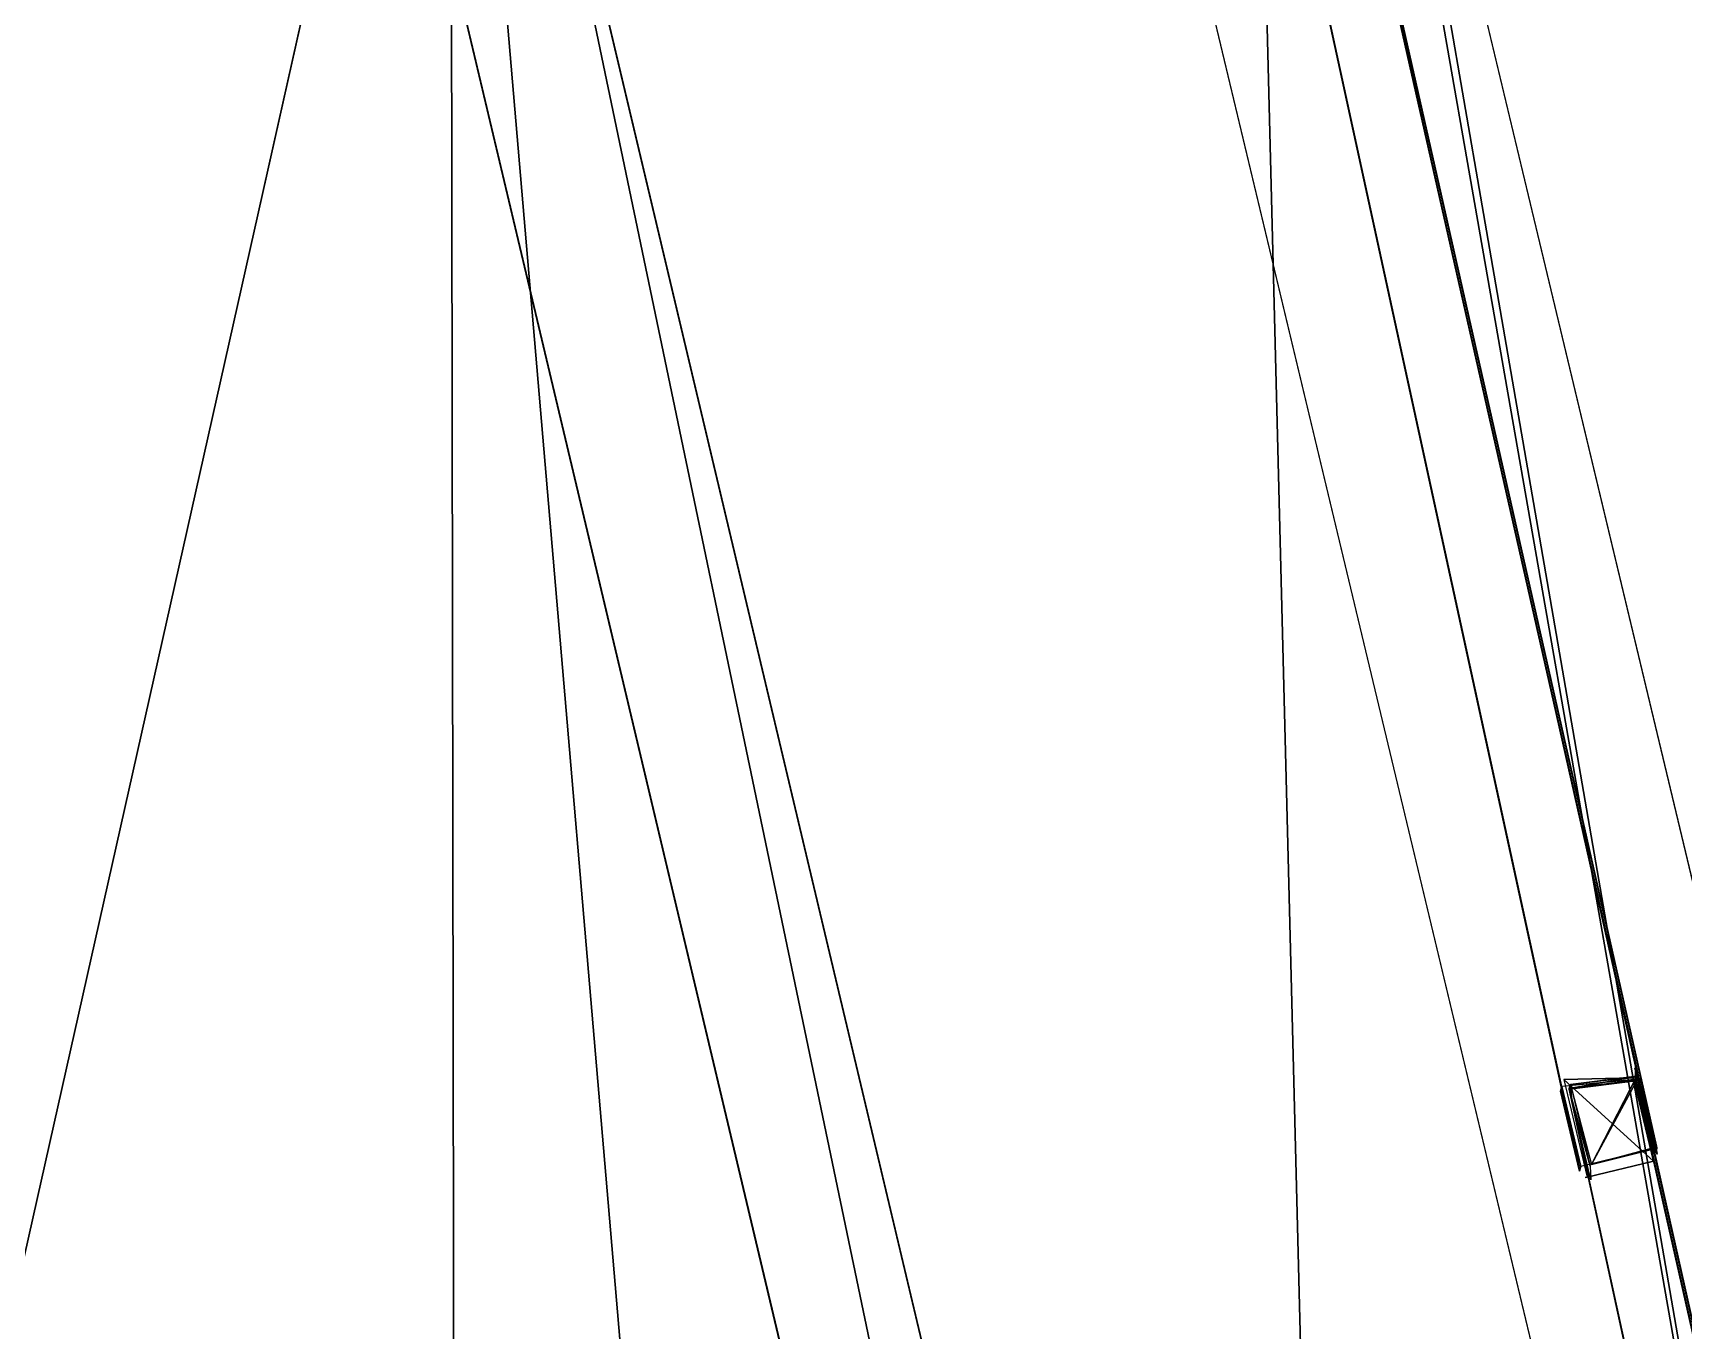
# Model space of a CAD drawing. Extents: x -324 to 583, y -546 to 160.
# Drawn here: x 200.4 to 305.6, y 24.9 to 107.6 of the extents above; entities that cross this region are included whole.
import ezdxf

# ---------------------------------------------------------------- set-up
doc = ezdxf.new("R2010")
doc.units = 0
doc.header["$MEASUREMENT"] = 0
doc.layers.get('0').update_dxf_attribs({"color": 13, "linetype": 'CONTINUOUS'})
doc.layers.add('ANNOTATIONS', color=22, linetype='CONTINUOUS')

# ---------------------------------------------------------------- blocks, each defined once
blk = doc.blocks.new('GROUP4_1')
at = {"color": 0}
for p, q in [((0, 44.39), (-46.33, 44.39)), ((-46.33, 44.39), (-46.33, 0)), ((0, 0), (0, 44.39)), ((-46.33, 0), (0, 0))]:
    blk.add_line(p, q, dxfattribs=at)
mesh = blk.add_polyface(dxfattribs=at)
corners = [(-46.33, 0), (0, 44.39), (-46.33, 44.39), (0, 0)]
mesh.append_faces([[corners[k] for k in face] for face in [(0, 1, 2), (1, 0, 3)]], dxfattribs={"vtx0": -1, "color": 0})
blk = doc.blocks.new('GROUP6_1')
at = {"color": 0}
for p, q in [((0, 0), (0, -8.1875)), ((14.5, 0, 0), (0, 0)), ((14.5, -8.1875, 0), (14.5, 0, 0)), ((0, -8.1875), (14.5, -8.1875, 0))]:
    blk.add_line(p, q, dxfattribs=at)
mesh = blk.add_polyface(dxfattribs=at)
corners = [(14.5, -8.1875, 0), (0, 0), (0, -8.1875), (14.5, 0, 0)]
mesh.append_faces([[corners[k] for k in face] for face in [(0, 1, 2), (1, 0, 3)]], dxfattribs={"vtx0": -1, "color": 0})

msp = doc.modelspace()

# ---------------------------------------------------------------- linework, layer by layer
at = {"color": 0}
for p, q in [((165.46, -123.5, 150.84), (226.99, 150.84, 110.51)), ((165.46, -123.5, 150.84), (226.99, 150.84, 110.51)), ((226.99, 150.84, 110.51), (301.9, -164.64, 110.51)), ((226.99, 150.84, 110.51), (301.9, -164.64, 110.51)), ((277.98, 150.9, -1.51), (338.82, -119.5, -1.51)), ((266.49, 147.01, 38.85), (329.85, -117.64, 38.96)), ((350.05, -129.6, 38.88), (284.65, 143.56, 38.77)), ((301.9, -164.64, 102.79), (229.7, 139.43, 102.79)), ((301.9, -164.64, 102.79), (229.7, 139.43, 102.79)), ((285.15, -132.25, -1.51), (221.81, 134.48, -1.51)), ((221.81, 134.48, 102.79), (295.27, -174.86, 102.79)), ((285.15, -132.25, -1.51), (221.81, 134.48, -1.51)), ((285.15, -132.25, -1.51), (221.81, 134.48, -1.51)), ((221.81, 134.48, 102.79), (295.27, -174.86, 102.79)), ((284.43, 122.13, 4.1), (302.84, 40.72, 3.96)), ((303.87, 36.71, 35.39), (284.49, 122.36, 34.81)), ((298.98, 35.1, -0.89), (280.18, 121.56, -1.48)), ((280.19, 121.61, 4.65), (299, 35.14, 5.24)), ((228.51, 106.3, 41.49), (239.64, 59.42, 41.49)), ((228.51, 106.3, 91.3), (228.51, 106.3, 41.49)), ((239.64, 59.42, 91.3), (228.51, 106.3, 91.3)), ((239.64, 59.42, 91.3), (228.51, 106.3, 91.3)), ((228.51, 106.3, 91.3), (228.51, 106.3, 41.49)), ((228.51, 106.3, 41.49), (239.64, 59.42, 41.49)), ((239.22, 61.16, 43.41), (228.92, 104.56, 43.41)), ((228.92, 104.56, 89.38), (228.92, 104.56, 43.41)), ((239.22, 61.16, 89.38), (228.92, 104.56, 89.38)), ((239.22, 61.16, 89.38), (228.92, 104.56, 89.38)), ((228.92, 104.56, 89.38), (228.92, 104.56, 43.41)), ((239.22, 61.16, 43.41), (228.92, 104.56, 43.41)), ((239.64, 59.42, 41.49), (239.64, 59.42, 91.3)), ((239.64, 59.42, 41.49), (239.64, 59.42, 91.3)), ((298.41, 40.63, 38.33), (302.64, 41.16, 38.31)), ((298.41, 40.63, 38.33), (302.64, 41.16, 38.17)), ((298.41, 40.63, 38.33), (302.64, 41.16, 38.17)), ((298.41, 40.63, 38.33), (302.64, 41.16, 38.17)), ((299.75, 35.54, 38.23), (302.64, 41.16, 38.17)), ((299.75, 35.54, 38.23), (302.64, 41.16, 38.17)), ((302.64, 41.17, 38.17), (302.51, 41.69, 38.17)), ((302.51, 41.69, 38.17), (302.54, 41.55, 31.04)), ((302.54, 41.55, 31.04), (302.53, 41.52, 27.31)), ((302.64, 41.17, 38.17), (302.54, 41.55, 31.04)), ((302.64, 41.17, 38.17), (302.54, 41.55, 31.04)), ((302.64, 41.17, 38.17), (302.54, 41.55, 31.04)), ((302.54, 41.55, 31.04), (302.54, 41.47, 27.38)), ((302.54, 41.47, 27.38), (303.91, 36.17, 27.41)), ((302.54, 41.47, 27.38), (302.55, 40.97, 3.55)), ((302.63, 41.13, 34.81), (302.57, 40.9, 4.1)), ((302.63, 41.13, 34.81), (302.57, 40.9, 4.1)), ((302.63, 41.13, 34.81), (302.57, 40.9, 4.1)), ((302.63, 41.13, 35.12), (302.64, 41.16, 38.17)), ((302.63, 41.13, 35.12), (302.64, 41.16, 38.17)), ((302.63, 41.13, 35.12), (302.64, 41.16, 38.17)), ((302.63, 41.13, 35.12), (302.64, 41.16, 38.17)), ((303.72, 36.45, 27.72), (302.63, 41.13, 35.12)), ((302.63, 41.13, 35.12), (302.63, 41.13, 34.81)), ((303.72, 36.45, 27.72), (302.63, 41.13, 35.12)), ((302.63, 41.13, 34.81), (303.72, 36.45, 27.41)), ((322.01, -44.52, 35.39), (302.63, 41.13, 34.81)), ((302.63, 41.13, 35.12), (302.63, 41.13, 34.81)), ((302.63, 41.13, 34.81), (303.72, 36.45, 27.41)), ((302.63, 41.13, 35.12), (302.63, 41.13, 34.81)), ((302.63, 41.13, 35.12), (302.63, 41.13, 34.81)), ((302.64, 41.16, 38.47), (302.64, 41.17, 38.17)), ((302.64, 41.16, 38.17), (302.64, 41.17, 38.17)), ((302.64, 41.16, 38.17), (302.64, 41.17, 38.17)), ((302.64, 41.16, 38.47), (302.64, 41.17, 38.17)), ((302.64, 41.16, 38.17), (302.64, 41.17, 38.17)), ((302.64, 41.16, 38.47), (302.64, 41.17, 38.17)), ((302.64, 41.16, 38.17), (303.93, 36.25, 38.2)), ((302.68, 40.97, 38.17), (302.64, 41.16, 38.47)), ((302.68, 40.97, 38.17), (302.64, 41.16, 38.17)), ((302.68, 40.97, 38.17), (302.64, 41.16, 38.17)), ((302.64, 41.16, 38.17), (302.64, 41.16, 38.31)), ((302.64, 41.16, 38.31), (302.64, 41.16, 38.47)), ((302.64, 41.16, 38.47), (322.05, -44.64, 39.05)), ((302.64, 41.16, 38.17), (302.64, 41.16, 38.31)), ((302.64, 41.16, 38.31), (302.64, 41.16, 38.47)), ((302.64, 41.16, 38.17), (302.64, 41.16, 38.31)), ((302.68, 40.97, 38.17), (302.64, 41.16, 38.17)), ((302.64, 41.16, 38.17), (302.64, 41.16, 38.31)), ((302.64, 41.16, 38.31), (302.64, 41.16, 38.47)), ((302.68, 40.97, 38.17), (302.64, 41.16, 38.47)), ((302.68, 40.97, 38.17), (302.64, 41.16, 38.17)), ((302.64, 41.16, 38.17), (302.64, 41.16, 38.31)), ((302.64, 41.16, 38.31), (302.64, 41.16, 38.47)), ((297.77, 40.21, -0.93), (297.85, 40.51, 38.89)), ((298.98, 35.1, -0.89), (297.77, 40.21, -0.93)), ((302.92, 40.99, 38.86), (297.85, 40.51, 38.89)), ((297.85, 40.51, 38.89), (297.85, 40.52, 39.24)), ((299.07, 35.4, 38.93), (297.85, 40.52, 39.24)), ((297.85, 40.51, 38.89), (297.85, 40.52, 39.24)), ((302.43, 41.05, -1.07), (297.99, 40.94, -1.07)), ((297.99, 40.94, -83.59), (302.43, 41.05, -83.59)), ((297.99, 40.94, -83.59), (299.46, 34.73, -83.59)), ((303.69, 35.74, -11.01), (297.99, 40.94, -11.01)), ((297.99, 40.94, -11.01), (297.99, 40.94, -12.5)), ((297.99, 40.94, -12.5), (297.99, 40.94, -83.59)), ((297.99, 40.94, -83.59), (303.69, 35.74, -83.59)), ((297.99, 40.94, -12.5), (297.99, 40.94, -83.59)), ((297.99, 40.94, -11.01), (297.99, 40.94, -12.5)), ((297.99, 40.94, -1.07), (297.99, 40.94, -11.01)), ((302.56, 40.86, -1.51), (298.32, 40.33, -1.48)), ((298.32, 40.33, -1.48), (298.33, 40.38, 4.65)), ((298.32, 40.33, -1.48), (298.33, 40.38, 4.65)), ((298.32, 40.33, -1.48), (298.33, 40.38, 4.65)), ((298.46, 39.77, -1.24), (298.32, 40.33, -1.48)), ((317.13, -46.13, -0.89), (298.32, 40.33, -1.48)), ((298.33, 40.38, 4.65), (317.14, -46.09, 5.24)), ((298.41, 40.63, 38.33), (299.65, 35.42, 38.37)), ((298.41, 40.63, 38.33), (299.75, 35.54, 38.23)), ((303.69, 35.74, -1.07), (302.43, 41.05, -1.07)), ((303.69, 35.74, -51.28), (302.43, 41.05, -51.28)), ((302.43, 41.05, -51.28), (302.43, 41.05, -1.07)), ((303.69, 35.74, -51.28), (302.43, 41.05, -51.28)), ((302.43, 41.05, -51.28), (303.69, 35.74, -51.65)), ((302.43, 41.05, -83.35), (303.69, 35.74, -83.25)), ((302.43, 41.05, -83.35), (302.43, 41.05, -51.28)), ((302.43, 41.05, -51.28), (303.69, 35.74, -51.65)), ((302.43, 41.05, -51.28), (302.43, 41.05, -1.07)), ((302.43, 41.05, -83.35), (302.43, 41.05, -51.28)), ((302.43, 41.05, -83.59), (302.43, 41.05, -83.35)), ((302.57, 40.9, 3.55), (302.55, 40.97, 3.55)), ((302.57, 40.9, 3.55), (302.56, 40.87, -0.25)), ((302.57, 40.9, 3.55), (302.56, 40.87, -0.25)), ((302.57, 40.9, 3.55), (302.56, 40.87, -0.25)), ((302.56, 40.87, -0.25), (302.56, 40.86, -0.81)), ((302.56, 40.87, -0.25), (302.56, 40.86, -0.81)), ((302.56, 40.87, -0.25), (302.56, 40.86, -0.81)), ((302.56, 40.86, -0.81), (303.66, 36.23, -0.78)), ((302.56, 40.86, -1.48), (302.56, 40.86, -1.51)), ((302.56, 40.86, -1.48), (302.56, 40.86, -0.81)), ((302.57, 40.9, 4.1), (302.57, 40.9, 3.55)), ((302.57, 40.9, 4.1), (302.57, 40.9, 3.55)), ((302.57, 40.9, 4.1), (302.57, 40.9, 3.55)), ((302.57, 40.9, 4.1), (302.57, 40.9, 3.55)), ((302.57, 40.9, 4.1), (320.99, -40.51, 3.96)), ((303.74, 36.53, 38.2), (302.68, 40.97, 38.17)), ((303.73, 36.47, 31.07), (302.68, 40.97, 38.17)), ((303.73, 36.47, 31.07), (302.68, 40.97, 38.17)), ((303.74, 36.53, 38.2), (302.68, 40.97, 38.17)), ((302.83, 40.69, -0.95), (302.84, 40.72, 3.96)), ((302.83, 40.69, -0.95), (302.84, 40.72, 3.96)), ((302.83, 40.69, -0.97), (302.83, 40.68, -1.24)), ((302.83, 40.69, -0.96), (302.83, 40.69, -0.97)), ((302.83, 40.69, -0.96), (302.83, 40.69, -0.95)), ((302.83, 40.68, -1.24), (303.83, 36.29, -1.21)), ((302.9, 40.93, 31.6), (302.91, 40.97, 36.44)), ((302.91, 40.97, 36.44), (302.92, 40.99, 38.86)), ((303.56, 38.1, 36.46), (302.91, 40.97, 36.44)), ((303.89, 36.69, 38.89), (302.92, 40.99, 38.86)), ((299.7, 34.56, -1.21), (298.46, 39.77, -1.24)), ((303.9, 36.57, 36.47), (303.56, 38.1, 36.46)), ((303.91, 36.59, 38.89), (299.07, 35.4, 38.93)), ((303.84, 36.64, 38.19), (299.75, 35.54, 38.23)), ((303.74, 36.53, 38.2), (299.75, 35.54, 38.23)), ((303.66, 36.23, -0.78), (303.72, 36.45, 27.41)), ((303.72, 36.45, 27.72), (303.73, 36.47, 31.07)), ((303.72, 36.45, 27.41), (303.72, 36.45, 27.72)), ((303.73, 36.47, 31.07), (303.74, 36.53, 38.2)), ((303.83, 36.29, -0.93), (303.83, 36.29, -0.91)), ((303.83, 36.29, -1.21), (303.83, 36.29, -0.93)), ((303.9, 36.57, 35.65), (303.87, 36.71, 35.39)), ((303.9, 36.56, 35.39), (303.87, 36.71, 35.39)), ((303.9, 36.57, 35.65), (303.87, 36.71, 35.39)), ((303.9, 36.56, 35.39), (303.87, 36.71, 35.39)), ((303.91, 36.59, 39.05), (303.89, 36.69, 38.89)), ((303.91, 36.59, 38.89), (303.89, 36.69, 38.89)), ((303.91, 36.59, 38.89), (303.89, 36.69, 38.89)), ((303.91, 36.59, 39.05), (303.89, 36.69, 38.89)), ((303.91, 36.59, 38.89), (303.89, 36.69, 38.89)), ((303.91, 36.59, 38.89), (303.9, 36.57, 36.47)), ((303.91, 36.59, 38.89), (303.9, 36.57, 36.47)), ((303.9, 36.57, 36.47), (303.9, 36.57, 35.65)), ((303.9, 36.57, 35.65), (303.9, 36.56, 35.39)), ((303.91, 36.59, 39.05), (303.91, 36.59, 38.89)), ((303.93, 36.25, 38.2), (303.91, 36.17, 27.41)), ((299, 35.14, 5.24), (298.98, 35.1, -0.89)), ((299, 35.14, 5.24), (298.98, 35.1, -0.89)), ((298.98, 35.1, -0.89), (298.98, 35.1, -0.89)), ((299.01, 35.18, 9.79), (299, 35.14, 5.24)), ((299.07, 35.4, 38.93), (299.01, 35.18, 9.79)), ((303.69, 35.74, -51.65), (299.46, 34.73, -51.29)), ((299.46, 34.73, -51.65), (303.69, 35.74, -51.65)), ((299.46, 34.73, -51.65), (303.69, 35.74, -51.65)), ((299.46, 34.73, -83.34), (303.69, 35.74, -83.25)), ((303.69, 35.74, -11.01), (299.46, 34.73, -11.01)), ((303.69, 35.74, -51.65), (299.46, 34.73, -51.29)), ((299.65, 35.42, 38.37), (299.7, 34.56, -1.21)), ((303.69, 35.74, -11.01), (303.69, 35.74, -1.07)), ((303.69, 35.74, -83.25), (303.69, 35.74, -71.32)), ((303.69, 35.74, -71.32), (303.69, 35.74, -51.65)), ((303.69, 35.74, -51.65), (303.69, 35.74, -51.28)), ((303.69, 35.74, -83.59), (303.69, 35.74, -83.25)), ((303.69, 35.74, -83.25), (303.69, 35.74, -71.32)), ((303.69, 35.74, -71.32), (303.69, 35.74, -51.65)), ((303.69, 35.74, -51.65), (303.69, 35.74, -51.28)), ((303.69, 35.74, -51.65), (303.69, 35.74, -51.28)), ((303.69, 35.74, -71.32), (303.69, 35.74, -51.65)), ((303.69, 35.74, -83.25), (303.69, 35.74, -71.32)), ((299.34, 34.7, -83.35), (299.46, 34.73, -83.34)), ((299.46, 34.73, -51.29), (299.34, 34.7, -51.28)), ((299.34, 34.7, -51.28), (299.34, 34.7, -83.35)), ((299.46, 34.73, -83.59), (299.46, 34.73, -83.34)), ((299.46, 34.73, -51.65), (299.46, 34.73, -51.29)), ((299.46, 34.73, -51.29), (299.46, 34.73, -11.01)), ((299.46, 34.73, -51.65), (299.46, 34.73, -51.29))]:
    msp.add_line(p, q, dxfattribs=at)
at = {"color": 47}
msp.add_line((286.87, -139.48, -25.77), (221.12, 137.4, -25.77), dxfattribs=at)
at = {"color": 17}
for p, q in [((284.5, 122.39, 38.47), (303.91, 36.59, 39.05)), ((284.42, 122.09, -0.81), (302.83, 40.69, -0.95)), ((302.43, 41.05, -51.28), (302.47, 41.06, -1.05)), ((302.54, 41.55, 31.04), (302.64, 41.16, 38.17)), ((302.54, 41.55, 31.04), (302.64, 41.16, 38.17)), ((302.54, 41.55, 31.04), (302.64, 41.16, 38.17)), ((302.63, 41.13, 34.81), (302.54, 41.47, 27.38)), ((302.63, 41.13, 34.81), (302.54, 41.47, 27.38)), ((297.85, 40.52, 39.24), (302.92, 40.99, 38.86)), ((298.33, 40.38, 4.65), (298.41, 40.63, 38.33)), ((298.33, 40.38, 4.65), (298.41, 40.63, 38.33)), ((302.56, 40.86, -0.81), (320.98, -40.54, -0.95)), ((302.84, 40.72, 3.96), (302.9, 40.91, 28.19)), ((303.56, 38.1, 36.46), (302.9, 40.93, 31.6)), ((303.87, 36.71, 35.39), (302.9, 40.91, 28.19)), ((303.89, 36.69, 38.89), (303.56, 38.1, 36.46)), ((303.89, 36.69, 38.89), (303.56, 38.1, 36.46)), ((303.83, 36.29, -0.91), (303.9, 36.56, 35.39)), ((303.69, 35.74, -51.28), (303.69, 35.74, -11.01)), ((303.69, 35.74, -51.28), (303.69, 35.74, -11.01)), ((303.69, 35.74, -51.28), (303.69, 35.74, -11.01)), ((299.46, 34.73, -83.34), (299.46, 34.73, -51.65)), ((299.46, 34.73, -83.34), (299.46, 34.73, -51.65))]:
    msp.add_line(p, q, dxfattribs=at)
at = {"color": 253}
msp.add_line((239.22, 61.16, 43.41), (239.22, 61.16, 89.38), dxfattribs=at)
msp.add_line((239.22, 61.16, 43.41), (239.22, 61.16, 89.38), dxfattribs=at)

# ---------------------------------------------------------------- block references
at = {"layer": 'ANNOTATIONS', "color": 9, "extrusion": (0.972945, 0.231036, 1.36432e-17), "xscale": 0.9400000000000001, "yscale": 1.01, "zscale": 0.7819420000000011}
msp.add_blockref('GROUP4_1', (48.31, 43.98, 246.88), dxfattribs=at)
at = {"layer": 'ANNOTATIONS', "color": 0, "extrusion": (0.972945, 0.231036, 1.02343e-07), "yscale": 1.009999999999996, "zscale": 0.7819420000000054}
msp.add_blockref('GROUP6_1', (-29.84, -2.07, 246.88), dxfattribs=at)

# ---------------------------------------------------------------- meshes
at = {"color": 17}
mesh = msp.add_polyface(dxfattribs=at)
corners = [(329.85, -117.64, 38.96), (282.59, 152.19, 38.76), (266.49, 147.01, 38.85), (284.65, 143.56, 38.77), (350.05, -129.6, 38.88), (333.7, -133.73, 38.97), (333.95, -134.79, 38.97)]
mesh.append_faces([[corners[k] for k in face] for face in [(0, 1, 2), (4, 5, 6)]], dxfattribs={"vtx0": -1, "color": 17})
mesh.append_faces([[corners[k] for k in face] for face in [(1, 0, 3), (3, 0, 4)]], dxfattribs={"vtx0": -1, "vtx1": -1, "color": 17})
mesh.append_faces([[corners[k] for k in face] for face in [(4, 0, 5)]], dxfattribs={"vtx0": -1, "vtx2": -1, "color": 17})
at = {"color": 253}
mesh = msp.add_polyface(dxfattribs=at)
corners = [(-294.4, 27.03, 110.91), (-283.43, 29.64, 103.27), (-294.4, 27.03, 103.27), (-2.29, 96.4, 103.27), (-6.68, 95.35, 110.91), (147.58, 131.98, 143.66), (144.1, 131.16, 150.84), (226.99, 150.84, 110.51), (226.99, 150.84, 102.79)]
mesh.append_faces([[corners[k] for k in face] for face in [(0, 1, 2), (5, 7, 8)]], dxfattribs={"vtx0": -1, "color": 253})
mesh.append_faces([[corners[k] for k in face] for face in [(1, 0, 3), (3, 4, 5), (7, 5, 6)]], dxfattribs={"vtx0": -1, "vtx1": -1, "color": 253})
mesh.append_faces([[corners[k] for k in face] for face in [(3, 0, 4), (5, 4, 6)]], dxfattribs={"vtx0": -1, "vtx2": -1, "color": 253})
at = {"color": 8}
mesh = msp.add_polyface(dxfattribs=at)
corners = [(226.99, 150.84, 110.51), (144.1, 131.16, 150.84), (165.46, -123.5, 150.84)]
mesh.append_faces([[corners[k] for k in face] for face in [(0, 1, 2)]], dxfattribs={"color": 8})
mesh = msp.add_polyface(dxfattribs=at)
corners = [(347.75, -357.71, 110.51), (259.17, -225.98, 128.75), (227.84, -386.18, 150.84), (324.92, -261.56, 110.51), (226.99, 150.84, 110.51), (165.46, -123.5, 150.84), (301.9, -164.64, 110.51)]
mesh.append_faces([[corners[k] for k in face] for face in [(1, 0, 3), (2, 4, 5), (4, 1, 6)]], dxfattribs={"vtx0": -1, "color": 8})
mesh.append_faces([[corners[k] for k in face] for face in [(0, 1, 2)]], dxfattribs={"vtx0": -1, "vtx1": -1, "color": 8})
mesh.append_faces([[corners[k] for k in face] for face in [(4, 2, 1)]], dxfattribs={"vtx0": -1, "vtx1": -1, "vtx2": -1, "color": 8})
at = {"color": 0}
mesh = msp.add_polyface(dxfattribs=at)
corners = [(277.98, 150.9, -1.51), (221.81, 134.48, -1.51), (221.12, 137.4, -1.51), (285.15, -132.25, -1.51), (338.82, -119.5, -1.51)]
mesh.append_faces([[corners[k] for k in face] for face in [(0, 1, 2), (3, 0, 4)]], dxfattribs={"vtx0": -1, "color": 0})
mesh.append_faces([[corners[k] for k in face] for face in [(1, 0, 3)]], dxfattribs={"vtx0": -1, "vtx1": -1, "color": 0})
at = {"color": 253}
mesh = msp.add_polyface(dxfattribs=at)
corners = [(229.7, 139.43, 102.79), (301.9, -164.64, 110.51), (301.9, -164.64, 102.79), (226.99, 150.84, 110.51), (226.99, 150.84, 102.79)]
mesh.append_faces([[corners[k] for k in face] for face in [(0, 1, 2), (3, 0, 4)]], dxfattribs={"vtx0": -1, "color": 253})
mesh.append_faces([[corners[k] for k in face] for face in [(1, 0, 3)]], dxfattribs={"vtx0": -1, "vtx1": -1, "color": 253})
mesh = msp.add_polyface(dxfattribs=at)
corners = [(0.42, 84.99, 103.27), (229.7, 139.43, 102.79), (221.12, 137.4, 102.79), (150.29, 120.58, 143.66)]
mesh.append_faces([[corners[k] for k in face] for face in [(0, 1, 2), (1, 0, 3)]], dxfattribs={"vtx0": -1, "color": 253})
at = {"color": 0}
mesh = msp.add_polyface(dxfattribs=at)
corners = [(229.7, 139.43, 102.79), (221.81, 134.48, 102.79), (221.12, 137.4, 102.79), (295.27, -174.86, 102.79), (301.9, -164.64, 102.79), (368.93, -157.37, 102.79), (369.27, -148.64, 102.79), (371.22, -156.83, 102.79)]
mesh.append_faces([[corners[k] for k in face] for face in [(0, 1, 2), (5, 6, 7)]], dxfattribs={"vtx0": -1, "color": 0})
mesh.append_faces([[corners[k] for k in face] for face in [(1, 0, 3), (3, 4, 5)]], dxfattribs={"vtx0": -1, "vtx1": -1, "color": 0})
mesh.append_faces([[corners[k] for k in face] for face in [(3, 0, 4), (5, 4, 6)]], dxfattribs={"vtx0": -1, "vtx2": -1, "color": 0})
at = {"color": 47}
mesh = msp.add_polyface(dxfattribs=at)
corners = [(-280.72, 18.23, 0), (218.84, 136.85, -1.51), (-280.72, 18.23, -13), (-277.8, 18.92, 0), (221.12, 137.4, -1.51), (221.12, 137.4, -25.77)]
mesh.append_faces([[corners[k] for k in face] for face in [(1, 0, 3), (2, 4, 5)]], dxfattribs={"vtx0": -1, "color": 47})
mesh.append_faces([[corners[k] for k in face] for face in [(0, 1, 2), (4, 2, 1)]], dxfattribs={"vtx0": -1, "vtx1": -1, "color": 47})
at = {"color": 43}
mesh = msp.add_polyface(dxfattribs=at)
corners = [(101.73, 109.04, 44.57), (143.1, 118.87, 43.5), (51.86, 97.2, 44.57), (143.1, 118.87, 93.31), (101.73, 109.04, 93.88), (182.09, 128.13, 93.31), (-277.8, 18.92, 103.27), (-226.54, 31.09, 42.94), (-277.8, 18.92, 0), (-226.54, 31.09, 92.25), (-176.68, 42.93, 92.25), (-102.29, 60.6, 92.6), (-64.53, 69.57, 92.6), (51.86, 97.2, 93.88), (218.84, 136.85, 102.79), (0.42, 84.99, 103.27), (218.84, 136.85, -1.51), (182.09, 128.13, 43.5), (-176.68, 42.93, 42.94), (-64.53, 69.57, 67.04), (-102.29, 60.6, 67.04)]
mesh.append_faces([[corners[k] for k in face] for face in [(14, 6, 15)]], dxfattribs={"vtx0": -1, "color": 43})
mesh.append_faces([[corners[k] for k in face] for face in [(0, 1, 2), (3, 4, 5), (6, 7, 8), (7, 6, 9), (9, 6, 10), (11, 6, 12), (13, 6, 4), (16, 17, 14), (18, 8, 7), (17, 18, 1), (2, 19, 13), (19, 2, 20), (20, 10, 11)]], dxfattribs={"vtx0": -1, "vtx1": -1, "color": 43})
mesh.append_faces([[corners[k] for k in face] for face in [(10, 6, 11), (12, 6, 13), (4, 6, 14), (17, 8, 18), (14, 5, 4), (18, 2, 1), (2, 18, 20)]], dxfattribs={"vtx0": -1, "vtx1": -1, "vtx2": -1, "color": 43})
mesh.append_faces([[corners[k] for k in face] for face in [(0, 3, 1), (3, 0, 4), (17, 16, 8), (14, 17, 5), (13, 19, 12), (20, 18, 10)]], dxfattribs={"vtx0": -1, "vtx2": -1, "color": 43})
at = {"color": 0}
mesh = msp.add_polyface(dxfattribs=at)
corners = [(0.42, 84.99, 103.27), (221.12, 137.4, 102.79), (218.84, 136.85, 102.79)]
mesh.append_faces([[corners[k] for k in face] for face in [(0, 1, 2)]], dxfattribs={"color": 0})
at = {"color": 47}
mesh = msp.add_polyface(dxfattribs=at)
corners = [(221.12, 137.4, -25.77), (286.87, -139.48, -1.51), (286.87, -139.48, -25.77), (285.15, -132.25, -1.51), (247.1, 28, -10.34), (247.1, 28, -2.07), (243.75, 42.11, -10.34), (221.81, 134.48, -1.51), (221.12, 137.4, -1.51), (243.75, 42.11, -2.07)]
mesh.append_faces([[corners[k] for k in face] for face in [(0, 1, 2), (7, 0, 8)]], dxfattribs={"vtx0": -1, "color": 47})
mesh.append_faces([[corners[k] for k in face] for face in [(1, 0, 3), (4, 0, 6)]], dxfattribs={"vtx0": -1, "vtx1": -1, "color": 47})
mesh.append_faces([[corners[k] for k in face] for face in [(3, 0, 4), (6, 0, 7)]], dxfattribs={"vtx0": -1, "vtx1": -1, "vtx2": -1, "color": 47})
mesh.append_faces([[corners[k] for k in face] for face in [(3, 4, 5), (5, 7, 3), (7, 5, 9), (7, 9, 6)]], dxfattribs={"vtx0": -1, "vtx2": -1, "color": 47})
at = {"color": 43}
mesh = msp.add_polyface(dxfattribs=at)
corners = [(286.87, -139.48, -1.51), (292.86, -164.73, 37.99), (294.88, -173.24, -1.51), (278.28, -103.33, 37.99), (285.15, -132.25, -1.51), (221.81, 134.48, -1.51), (263.72, -42.01, 41.49), (278.28, -103.33, 87.8), (252.59, 4.87, 41.49), (239.64, 59.42, 41.49), (252.59, 4.87, 91.3), (228.51, 106.3, 41.49), (228.51, 106.3, 91.3), (295.27, -174.86, 102.79), (292.86, -164.73, 87.8), (221.81, 134.48, 102.79), (263.72, -42.01, 91.3), (239.64, 59.42, 91.3)]
mesh.append_faces([[corners[k] for k in face] for face in [(0, 1, 2), (1, 0, 3), (3, 6, 7), (6, 5, 8), (8, 9, 10), (9, 5, 11), (11, 5, 12), (13, 14, 15), (14, 2, 1), (16, 7, 6), (17, 10, 9), (15, 12, 5)]], dxfattribs={"vtx0": -1, "vtx1": -1, "color": 43})
mesh.append_faces([[corners[k] for k in face] for face in [(3, 5, 6), (8, 5, 9), (15, 7, 16), (15, 10, 17)]], dxfattribs={"vtx0": -1, "vtx1": -1, "vtx2": -1, "color": 43})
mesh.append_faces([[corners[k] for k in face] for face in [(3, 0, 4), (3, 4, 5), (14, 13, 2), (15, 14, 7), (15, 16, 10), (15, 17, 12)]], dxfattribs={"vtx0": -1, "vtx2": -1, "color": 43})
at = {"color": 17}
mesh = msp.add_polyface(dxfattribs=at)
corners = [(284.42, 122.09, -0.81), (302.84, 40.72, 3.96), (302.83, 40.69, -0.95), (284.42, 122.13, 3.55), (284.43, 122.13, 4.1), (284.42, 122.1, -0.25)]
mesh.append_faces([[corners[k] for k in face] for face in [(0, 1, 2), (1, 3, 4), (3, 0, 5)]], dxfattribs={"vtx0": -1, "color": 17})
mesh.append_faces([[corners[k] for k in face] for face in [(1, 0, 3)]], dxfattribs={"vtx0": -1, "vtx1": -1, "vtx2": -1, "color": 17})
mesh = msp.add_polyface(dxfattribs=at)
corners = [(303.87, 36.71, 35.39), (303.9, 36.57, 36.47), (303.9, 36.57, 35.65), (303.91, 36.59, 38.89), (303.89, 36.69, 38.89), (284.5, 122.39, 38.47), (303.91, 36.59, 39.05), (284.5, 122.39, 38.31), (284.5, 122.39, 38.17), (284.49, 122.36, 34.81), (284.49, 122.36, 35.12)]
mesh.append_faces([[corners[k] for k in face] for face in [(0, 1, 2), (4, 5, 6), (8, 9, 10)]], dxfattribs={"vtx0": -1, "color": 17})
mesh.append_faces([[corners[k] for k in face] for face in [(1, 0, 3), (3, 0, 4), (5, 0, 7), (7, 0, 8)]], dxfattribs={"vtx0": -1, "vtx1": -1, "color": 17})
mesh.append_faces([[corners[k] for k in face] for face in [(5, 4, 0)]], dxfattribs={"vtx0": -1, "vtx1": -1, "vtx2": -1, "color": 17})
mesh.append_faces([[corners[k] for k in face] for face in [(8, 0, 9)]], dxfattribs={"vtx0": -1, "vtx2": -1, "color": 17})
at = {"color": 0}
mesh = msp.add_polyface(dxfattribs=at)
corners = [(299, 35.14, 5.24), (280.18, 121.56, -1.48), (298.98, 35.1, -0.89), (280.19, 121.61, 4.65)]
mesh.append_faces([[corners[k] for k in face] for face in [(0, 1, 2), (1, 0, 3)]], dxfattribs={"vtx0": -1, "color": 0})
at = {"color": 253}
mesh = msp.add_polyface(dxfattribs=at)
corners = [(239.64, 59.42, 41.49), (239.22, 61.16, 43.41), (239.64, 59.42, 91.3), (228.51, 106.3, 41.49), (228.92, 104.56, 43.41), (228.92, 104.56, 89.38), (239.22, 61.16, 89.38), (228.51, 106.3, 91.3)]
mesh.append_faces([[corners[k] for k in face] for face in [(0, 1, 2), (1, 3, 4), (4, 3, 5), (2, 6, 7), (6, 2, 1), (7, 5, 3)]], dxfattribs={"vtx0": -1, "vtx1": -1, "color": 253})
mesh.append_faces([[corners[k] for k in face] for face in [(1, 0, 3), (7, 6, 5)]], dxfattribs={"vtx0": -1, "vtx2": -1, "color": 253})
at = {"color": 0}
mesh = msp.add_polyface(dxfattribs=at)
corners = [(239.22, 61.16, 43.41), (239.1, 61.67, 43.98), (239.22, 61.16, 89.38), (228.92, 104.56, 43.41), (239.1, 61.67, 88.81), (229.04, 104.05, 43.98), (228.92, 104.56, 89.38), (229.04, 104.05, 88.81)]
mesh.append_faces([[corners[k] for k in face] for face in [(0, 1, 2), (1, 3, 5), (6, 5, 3)]], dxfattribs={"vtx0": -1, "vtx1": -1, "color": 0})
mesh.append_faces([[corners[k] for k in face] for face in [(1, 0, 3), (2, 1, 4), (4, 6, 2), (6, 4, 7), (6, 7, 5)]], dxfattribs={"vtx0": -1, "vtx2": -1, "color": 0})
mesh = msp.add_polyface(dxfattribs=at)
corners = [(302.56, 40.86, -1.48), (298.32, 40.33, -1.48), (302.56, 40.86, -1.51), (302.56, 40.86, -0.81), (298.33, 40.38, 4.65), (302.56, 40.87, -0.25), (302.57, 40.9, 3.55), (302.57, 40.9, 4.1), (302.63, 41.13, 34.81), (298.41, 40.63, 38.33), (302.63, 41.13, 35.12), (302.64, 41.16, 38.17)]
mesh.append_faces([[corners[k] for k in face] for face in [(0, 1, 2), (9, 10, 11)]], dxfattribs={"vtx0": -1, "color": 0})
mesh.append_faces([[corners[k] for k in face] for face in [(1, 3, 4), (4, 8, 9)]], dxfattribs={"vtx0": -1, "vtx1": -1, "color": 0})
mesh.append_faces([[corners[k] for k in face] for face in [(1, 0, 3), (4, 3, 5), (4, 5, 6), (4, 6, 7), (4, 7, 8), (9, 8, 10)]], dxfattribs={"vtx0": -1, "vtx2": -1, "color": 0})
mesh = msp.add_polyface(dxfattribs=at)
corners = [(298.41, 40.63, 38.33), (302.64, 41.16, 38.17), (302.64, 41.16, 38.31)]
mesh.append_faces([[corners[k] for k in face] for face in [(0, 1, 2)]], dxfattribs={"color": 0})
mesh = msp.add_polyface(dxfattribs=at)
corners = [(302.64, 41.16, 38.17), (298.41, 40.63, 38.33), (299.75, 35.54, 38.23)]
mesh.append_faces([[corners[k] for k in face] for face in [(0, 1, 2)]], dxfattribs={"color": 0})
mesh = msp.add_polyface(dxfattribs=at)
corners = [(299.75, 35.54, 38.23), (302.68, 40.97, 38.17), (302.64, 41.16, 38.17), (303.74, 36.53, 38.2)]
mesh.append_faces([[corners[k] for k in face] for face in [(0, 1, 2), (1, 0, 3)]], dxfattribs={"vtx0": -1, "color": 0})
mesh = msp.add_polyface(dxfattribs=at)
corners = [(302.51, 41.69, 38.17), (302.64, 41.17, 38.17), (302.54, 41.55, 31.04)]
mesh.append_faces([[corners[k] for k in face] for face in [(0, 1, 2)]], dxfattribs={"color": 0})
mesh = msp.add_polyface(dxfattribs=at)
corners = [(302.54, 41.55, 31.04), (302.64, 41.16, 38.17), (302.64, 41.17, 38.17)]
mesh.append_faces([[corners[k] for k in face] for face in [(0, 1, 2)]], dxfattribs={"color": 0})
mesh = msp.add_polyface(dxfattribs=at)
corners = [(302.54, 41.55, 31.04), (302.64, 41.16, 38.31), (302.64, 41.16, 38.17), (302.64, 41.17, 38.17), (302.64, 41.16, 38.47)]
mesh.append_faces([[corners[k] for k in face] for face in [(0, 1, 2), (1, 3, 4)]], dxfattribs={"vtx0": -1, "color": 0})
mesh.append_faces([[corners[k] for k in face] for face in [(1, 0, 3)]], dxfattribs={"vtx0": -1, "vtx2": -1, "color": 0})
at = {"color": 17}
mesh = msp.add_polyface(dxfattribs=at)
corners = [(302.54, 41.47, 27.38), (302.63, 41.13, 35.12), (302.63, 41.13, 34.81), (302.64, 41.16, 38.17), (302.54, 41.55, 31.04)]
mesh.append_faces([[corners[k] for k in face] for face in [(0, 1, 2), (3, 0, 4)]], dxfattribs={"vtx0": -1, "color": 17})
mesh.append_faces([[corners[k] for k in face] for face in [(1, 0, 3)]], dxfattribs={"vtx0": -1, "vtx1": -1, "color": 17})
mesh = msp.add_polyface(dxfattribs=at)
corners = [(302.55, 40.97, 3.55), (302.57, 40.9, 4.1), (302.57, 40.9, 3.55), (302.63, 41.13, 34.81), (302.54, 41.47, 27.38)]
mesh.append_faces([[corners[k] for k in face] for face in [(0, 1, 2), (3, 0, 4)]], dxfattribs={"vtx0": -1, "color": 17})
mesh.append_faces([[corners[k] for k in face] for face in [(1, 0, 3)]], dxfattribs={"vtx0": -1, "vtx1": -1, "color": 17})
mesh = msp.add_polyface(dxfattribs=at)
corners = [(302.56, 40.86, -0.81), (303.72, 36.45, 27.41), (303.66, 36.23, -0.78), (302.57, 40.9, 3.55), (302.63, 41.13, 34.81), (302.56, 40.87, -0.25), (302.57, 40.9, 4.1)]
mesh.append_faces([[corners[k] for k in face] for face in [(0, 1, 2), (3, 0, 5), (4, 3, 6)]], dxfattribs={"vtx0": -1, "color": 17})
mesh.append_faces([[corners[k] for k in face] for face in [(1, 3, 4)]], dxfattribs={"vtx0": -1, "vtx1": -1, "color": 17})
mesh.append_faces([[corners[k] for k in face] for face in [(1, 0, 3)]], dxfattribs={"vtx0": -1, "vtx1": -1, "vtx2": -1, "color": 17})
mesh = msp.add_polyface(dxfattribs=at)
corners = [(302.63, 41.13, 35.12), (303.73, 36.47, 31.07), (303.72, 36.45, 27.72), (302.68, 40.97, 38.17), (302.64, 41.16, 38.17)]
mesh.append_faces([[corners[k] for k in face] for face in [(0, 1, 2), (3, 0, 4)]], dxfattribs={"vtx0": -1, "color": 17})
mesh.append_faces([[corners[k] for k in face] for face in [(1, 0, 3)]], dxfattribs={"vtx0": -1, "vtx1": -1, "color": 17})
mesh = msp.add_polyface(dxfattribs=at)
corners = [(322.01, -44.52, 35.39), (322.05, -44.66, 36.47), (322.05, -44.67, 35.65), (322.05, -44.64, 38.89), (322.03, -44.54, 38.89), (302.64, 41.16, 38.47), (322.05, -44.64, 39.05), (302.64, 41.16, 38.31), (302.64, 41.16, 38.17), (302.63, 41.13, 34.81), (302.63, 41.13, 35.12)]
mesh.append_faces([[corners[k] for k in face] for face in [(0, 1, 2), (4, 5, 6), (8, 9, 10)]], dxfattribs={"vtx0": -1, "color": 17})
mesh.append_faces([[corners[k] for k in face] for face in [(1, 0, 3), (3, 0, 4), (5, 0, 7), (7, 0, 8)]], dxfattribs={"vtx0": -1, "vtx1": -1, "color": 17})
mesh.append_faces([[corners[k] for k in face] for face in [(5, 4, 0)]], dxfattribs={"vtx0": -1, "vtx1": -1, "vtx2": -1, "color": 17})
mesh.append_faces([[corners[k] for k in face] for face in [(8, 0, 9)]], dxfattribs={"vtx0": -1, "vtx2": -1, "color": 17})
at = {"color": 0}
mesh = msp.add_polyface(dxfattribs=at)
corners = [(302.63, 41.13, 34.81), (303.72, 36.45, 27.72), (303.72, 36.45, 27.41), (302.63, 41.13, 35.12)]
mesh.append_faces([[corners[k] for k in face] for face in [(0, 1, 2), (1, 0, 3)]], dxfattribs={"vtx0": -1, "color": 0})
mesh = msp.add_polyface(dxfattribs=at)
corners = [(302.64, 41.17, 38.17), (302.64, 41.16, 38.31), (302.64, 41.16, 38.17), (302.64, 41.16, 38.47)]
mesh.append_faces([[corners[k] for k in face] for face in [(0, 1, 2), (1, 0, 3)]], dxfattribs={"vtx0": -1, "color": 0})
mesh = msp.add_polyface(dxfattribs=at)
corners = [(302.68, 40.97, 38.17), (302.64, 41.16, 38.31), (302.64, 41.16, 38.47), (302.64, 41.16, 38.17)]
mesh.append_faces([[corners[k] for k in face] for face in [(0, 1, 2), (1, 0, 3)]], dxfattribs={"vtx0": -1, "color": 0})
mesh = msp.add_polyface(dxfattribs=at)
corners = [(298.98, 35.1, -0.89), (297.77, 40.21, -0.93), (298.98, 35.1, -0.89), (299, 35.14, 5.24), (299.01, 35.18, 9.79), (299.07, 35.4, 38.93), (297.85, 40.51, 38.89), (297.85, 40.52, 39.24)]
mesh.append_faces([[corners[k] for k in face] for face in [(0, 1, 2), (6, 5, 7)]], dxfattribs={"vtx0": -1, "color": 0})
mesh.append_faces([[corners[k] for k in face] for face in [(1, 5, 6)]], dxfattribs={"vtx0": -1, "vtx1": -1, "color": 0})
mesh.append_faces([[corners[k] for k in face] for face in [(1, 0, 3), (1, 3, 4), (1, 4, 5)]], dxfattribs={"vtx0": -1, "vtx2": -1, "color": 0})
mesh = msp.add_polyface(dxfattribs=at)
corners = [(297.85, 40.52, 39.24), (302.92, 40.99, 38.86), (297.85, 40.51, 38.89)]
mesh.append_faces([[corners[k] for k in face] for face in [(0, 1, 2)]], dxfattribs={"color": 0})
at = {"color": 17}
mesh = msp.add_polyface(dxfattribs=at)
corners = [(297.99, 40.94, -12.5), (302.43, 41.05, -83.59), (297.99, 40.94, -83.59), (302.43, 41.05, -83.35), (302.43, 41.05, -51.28), (302.43, 41.05, -1.07), (297.99, 40.94, -11.01), (297.99, 40.94, -1.07)]
mesh.append_faces([[corners[k] for k in face] for face in [(0, 1, 2), (5, 6, 7)]], dxfattribs={"vtx0": -1, "color": 17})
mesh.append_faces([[corners[k] for k in face] for face in [(1, 0, 3), (3, 0, 4), (4, 0, 5)]], dxfattribs={"vtx0": -1, "vtx1": -1, "color": 17})
mesh.append_faces([[corners[k] for k in face] for face in [(5, 0, 6)]], dxfattribs={"vtx0": -1, "vtx2": -1, "color": 17})
at = {"color": 0}
mesh = msp.add_polyface(dxfattribs=at)
corners = [(303.69, 35.74, -83.25), (297.99, 40.94, -83.59), (303.69, 35.74, -83.59), (297.99, 40.94, -12.5), (303.69, 35.74, -71.32), (303.69, 35.74, -51.65), (303.69, 35.74, -51.28), (303.69, 35.74, -11.01), (297.99, 40.94, -11.01)]
mesh.append_faces([[corners[k] for k in face] for face in [(0, 1, 2), (3, 7, 8)]], dxfattribs={"vtx0": -1, "color": 0})
mesh.append_faces([[corners[k] for k in face] for face in [(1, 0, 3)]], dxfattribs={"vtx0": -1, "vtx1": -1, "color": 0})
mesh.append_faces([[corners[k] for k in face] for face in [(3, 0, 4), (3, 4, 5), (3, 5, 6), (3, 6, 7)]], dxfattribs={"vtx0": -1, "vtx2": -1, "color": 0})
at = {"color": 17}
mesh = msp.add_polyface(dxfattribs=at)
corners = [(298.46, 39.77, -1.24), (299.65, 35.42, 38.37), (299.7, 34.56, -1.21), (298.41, 40.63, 38.33), (298.33, 40.38, 4.65), (298.32, 40.33, -1.48)]
mesh.append_faces([[corners[k] for k in face] for face in [(0, 1, 2), (4, 0, 5)]], dxfattribs={"vtx0": -1, "color": 17})
mesh.append_faces([[corners[k] for k in face] for face in [(1, 0, 3), (3, 0, 4)]], dxfattribs={"vtx0": -1, "vtx1": -1, "color": 17})
at = {"color": 0}
mesh = msp.add_polyface(dxfattribs=at)
corners = [(317.14, -46.09, 5.24), (298.32, 40.33, -1.48), (317.13, -46.13, -0.89), (298.33, 40.38, 4.65)]
mesh.append_faces([[corners[k] for k in face] for face in [(0, 1, 2), (1, 0, 3)]], dxfattribs={"vtx0": -1, "color": 0})
at = {"color": 17}
mesh = msp.add_polyface(dxfattribs=at)
corners = [(302.43, 41.05, -51.28), (303.69, 35.74, -11.01), (303.69, 35.74, -51.28), (303.69, 35.74, -1.07), (302.43, 41.05, -1.07)]
mesh.append_faces([[corners[k] for k in face] for face in [(0, 1, 2), (3, 0, 4)]], dxfattribs={"vtx0": -1, "color": 17})
mesh.append_faces([[corners[k] for k in face] for face in [(1, 0, 3)]], dxfattribs={"vtx0": -1, "vtx1": -1, "color": 17})
at = {"color": 0}
mesh = msp.add_polyface(dxfattribs=at)
corners = [(302.43, 41.05, -51.28), (303.69, 35.74, -51.28), (303.69, 35.74, -51.65)]
mesh.append_faces([[corners[k] for k in face] for face in [(0, 1, 2)]], dxfattribs={"color": 0})
at = {"color": 17}
mesh = msp.add_polyface(dxfattribs=at)
corners = [(302.43, 41.05, -83.35), (303.69, 35.74, -71.32), (303.69, 35.74, -83.25), (303.69, 35.74, -51.65), (302.43, 41.05, -51.28)]
mesh.append_faces([[corners[k] for k in face] for face in [(0, 1, 2), (3, 0, 4)]], dxfattribs={"vtx0": -1, "color": 17})
mesh.append_faces([[corners[k] for k in face] for face in [(1, 0, 3)]], dxfattribs={"vtx0": -1, "vtx1": -1, "color": 17})
mesh = msp.add_polyface(dxfattribs=at)
corners = [(302.56, 40.86, -0.81), (320.99, -40.51, 3.96), (320.98, -40.54, -0.95), (302.57, 40.9, 3.55), (302.57, 40.9, 4.1), (302.56, 40.87, -0.25)]
mesh.append_faces([[corners[k] for k in face] for face in [(0, 1, 2), (1, 3, 4), (3, 0, 5)]], dxfattribs={"vtx0": -1, "color": 17})
mesh.append_faces([[corners[k] for k in face] for face in [(1, 0, 3)]], dxfattribs={"vtx0": -1, "vtx1": -1, "vtx2": -1, "color": 17})
mesh = msp.add_polyface(dxfattribs=at)
corners = [(302.68, 40.97, 38.17), (303.74, 36.53, 38.2), (303.73, 36.47, 31.07)]
mesh.append_faces([[corners[k] for k in face] for face in [(0, 1, 2)]], dxfattribs={"color": 17})
mesh = msp.add_polyface(dxfattribs=at)
corners = [(302.83, 40.68, -1.24), (303.83, 36.29, -0.93), (303.83, 36.29, -1.21), (303.83, 36.29, -0.91), (303.9, 36.56, 35.39), (303.87, 36.71, 35.39), (302.83, 40.69, -0.97), (302.9, 40.91, 28.19), (302.83, 40.69, -0.96), (302.83, 40.69, -0.95), (302.84, 40.72, 3.96)]
mesh.append_faces([[corners[k] for k in face] for face in [(0, 1, 2), (7, 9, 10)]], dxfattribs={"vtx0": -1, "color": 17})
mesh.append_faces([[corners[k] for k in face] for face in [(1, 0, 3), (3, 0, 4), (4, 0, 5), (5, 6, 7)]], dxfattribs={"vtx0": -1, "vtx1": -1, "color": 17})
mesh.append_faces([[corners[k] for k in face] for face in [(5, 0, 6), (7, 6, 8), (7, 8, 9)]], dxfattribs={"vtx0": -1, "vtx2": -1, "color": 17})
mesh = msp.add_polyface(dxfattribs=at)
corners = [(303.56, 38.1, 36.46), (302.92, 40.99, 38.86), (303.89, 36.69, 38.89), (302.91, 40.97, 36.44)]
mesh.append_faces([[corners[k] for k in face] for face in [(0, 1, 2), (1, 0, 3)]], dxfattribs={"vtx0": -1, "color": 17})
mesh = msp.add_polyface(dxfattribs=at)
corners = [(303.56, 38.1, 36.46), (303.91, 36.59, 38.89), (303.9, 36.57, 36.47), (303.89, 36.69, 38.89)]
mesh.append_faces([[corners[k] for k in face] for face in [(0, 1, 2), (1, 0, 3)]], dxfattribs={"vtx0": -1, "color": 17})
at = {"color": 0}
mesh = msp.add_polyface(dxfattribs=at)
corners = [(303.87, 36.71, 35.39), (303.9, 36.57, 35.65), (303.9, 36.56, 35.39)]
mesh.append_faces([[corners[k] for k in face] for face in [(0, 1, 2)]], dxfattribs={"color": 0})
mesh = msp.add_polyface(dxfattribs=at)
corners = [(303.89, 36.69, 38.89), (303.91, 36.59, 39.05), (303.91, 36.59, 38.89)]
mesh.append_faces([[corners[k] for k in face] for face in [(0, 1, 2)]], dxfattribs={"color": 0})
mesh = msp.add_polyface(dxfattribs=at)
corners = [(299.46, 34.73, -51.29), (299.46, 34.73, -51.65), (303.69, 35.74, -51.65)]
mesh.append_faces([[corners[k] for k in face] for face in [(0, 1, 2)]], dxfattribs={"color": 0})
at = {"color": 17}
mesh = msp.add_polyface(dxfattribs=at)
corners = [(303.69, 35.74, -83.25), (299.46, 34.73, -51.65), (299.46, 34.73, -83.34), (303.69, 35.74, -71.32), (303.69, 35.74, -51.65)]
mesh.append_faces([[corners[k] for k in face] for face in [(0, 1, 2), (1, 3, 4)]], dxfattribs={"vtx0": -1, "color": 17})
mesh.append_faces([[corners[k] for k in face] for face in [(1, 0, 3)]], dxfattribs={"vtx0": -1, "vtx2": -1, "color": 17})
mesh = msp.add_polyface(dxfattribs=at)
corners = [(303.69, 35.74, -51.28), (299.46, 34.73, -51.29), (303.69, 35.74, -51.65), (299.46, 34.73, -11.01), (303.69, 35.74, -11.01)]
mesh.append_faces([[corners[k] for k in face] for face in [(0, 1, 2), (3, 0, 4)]], dxfattribs={"vtx0": -1, "color": 17})
mesh.append_faces([[corners[k] for k in face] for face in [(1, 0, 3)]], dxfattribs={"vtx0": -1, "vtx1": -1, "color": 17})
at = {"color": 0}
mesh = msp.add_polyface(dxfattribs=at)
corners = [(299.46, 34.73, -83.34), (299.34, 34.7, -51.28), (299.34, 34.7, -83.35), (299.46, 34.73, -51.65), (299.46, 34.73, -51.29)]
mesh.append_faces([[corners[k] for k in face] for face in [(0, 1, 2), (1, 3, 4)]], dxfattribs={"vtx0": -1, "color": 0})
mesh.append_faces([[corners[k] for k in face] for face in [(1, 0, 3)]], dxfattribs={"vtx0": -1, "vtx2": -1, "color": 0})

doc.saveas('drawing.dxf')
